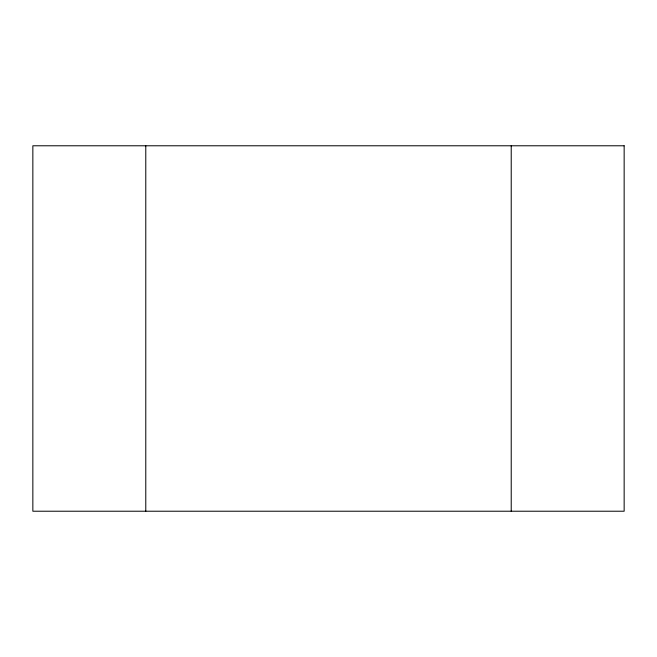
<?xml version="1.0" encoding="UTF-8"?>
<svg xmlns="http://www.w3.org/2000/svg" width="657" height="657" viewBox="0 0 657 657"><rect width="100%" height="100%" fill="white"/><g stroke="black" fill="none" stroke-linecap="round" stroke-linejoin="round"><path stroke-width="0.99" d="M511.22 145.78L511.22 511.22M145.78 145.78L145.78 511.22M624.15 145.78L32.85 145.78L32.85 511.22L624.15 511.22L624.15 145.78"/></g></svg>
